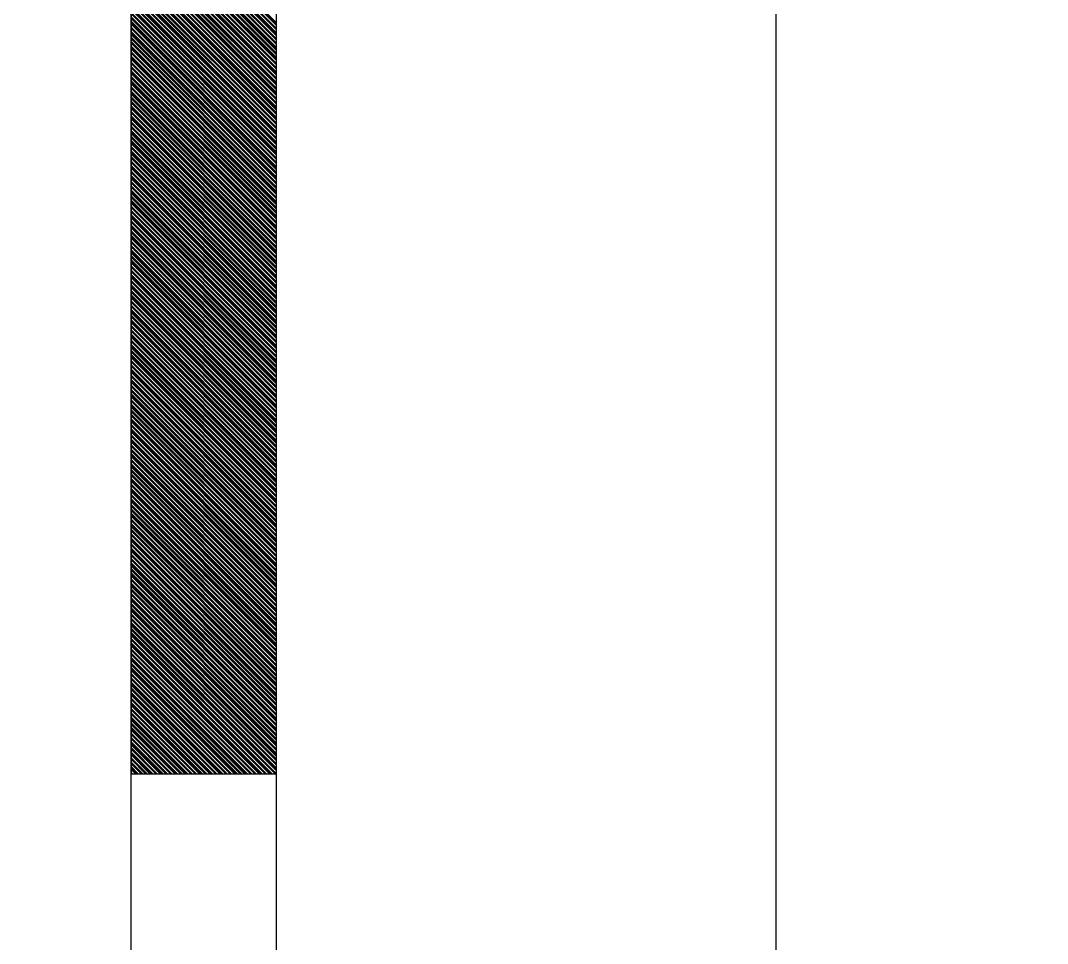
# Model space of a CAD drawing. Extents: x 731654 to 732244, y 4380181 to 4381208.
# Drawn here: x 731892.91 to 731899.96, y 4381089.84 to 4381096.19 of the extents above; entities that cross this region are included whole.
import ezdxf

# ---------------------------------------------------------------- set-up
doc = ezdxf.new("R2010")
doc.units = 0
doc.layers.get('0').update_dxf_attribs({"linetype": 'CONTINUOUS'})

msp = doc.modelspace()

# ---------------------------------------------------------------- linework, layer by layer
at = {"color": 0, "linetype": 'CONTINUOUS'}
for p, q in [((731893.67, 4381081.01), (731893.67, 4381181.01)), ((731893.67, 4381081.01), (731893.67, 4381181.01)), ((731894.67, 4381081.01), (731894.67, 4381181.01)), ((731894.67, 4381081.01), (731894.67, 4381181.01)), ((731894.67, 4381096.17), (731893.67, 4381097.17)), ((731894.67, 4381096.17), (731893.67, 4381097.17)), ((731894.67, 4381096.16), (731893.67, 4381097.16)), ((731894.67, 4381096.16), (731893.67, 4381097.16)), ((731894.67, 4381096.15), (731893.67, 4381097.15)), ((731894.67, 4381096.15), (731893.67, 4381097.15)), ((731894.67, 4381096.13), (731893.67, 4381097.13)), ((731894.67, 4381096.13), (731893.67, 4381097.13)), ((731894.67, 4381096.12), (731893.67, 4381097.12)), ((731894.67, 4381096.12), (731893.67, 4381097.12)), ((731894.67, 4381096.1), (731893.67, 4381097.1)), ((731894.67, 4381096.1), (731893.67, 4381097.1)), ((731894.67, 4381096.09), (731893.67, 4381097.09)), ((731894.67, 4381096.09), (731893.67, 4381097.09)), ((731894.67, 4381096.08), (731893.67, 4381097.08)), ((731894.67, 4381096.08), (731893.67, 4381097.08)), ((731894.67, 4381096.06), (731893.67, 4381097.06)), ((731894.67, 4381096.06), (731893.67, 4381097.06)), ((731894.67, 4381096.05), (731893.67, 4381097.05)), ((731894.67, 4381096.05), (731893.67, 4381097.05)), ((731894.67, 4381096.03), (731893.67, 4381097.03)), ((731894.67, 4381096.03), (731893.67, 4381097.03)), ((731894.67, 4381096.02), (731893.67, 4381097.02)), ((731894.67, 4381096.02), (731893.67, 4381097.02)), ((731894.67, 4381096), (731893.67, 4381097)), ((731894.67, 4381096), (731893.67, 4381097)), ((731894.67, 4381095.99), (731893.67, 4381096.99)), ((731894.67, 4381095.99), (731893.67, 4381096.99)), ((731894.67, 4381095.98), (731893.67, 4381096.98)), ((731894.67, 4381095.98), (731893.67, 4381096.98)), ((731894.67, 4381095.96), (731893.67, 4381096.96)), ((731894.67, 4381095.96), (731893.67, 4381096.96)), ((731894.67, 4381095.95), (731893.67, 4381096.95)), ((731894.67, 4381095.95), (731893.67, 4381096.95)), ((731894.67, 4381095.93), (731893.67, 4381096.93)), ((731894.67, 4381095.93), (731893.67, 4381096.93)), ((731894.67, 4381095.92), (731893.67, 4381096.92)), ((731894.67, 4381095.92), (731893.67, 4381096.92)), ((731894.67, 4381095.91), (731893.67, 4381096.91)), ((731894.67, 4381095.91), (731893.67, 4381096.91)), ((731894.67, 4381095.89), (731893.67, 4381096.89)), ((731894.67, 4381095.89), (731893.67, 4381096.89)), ((731894.67, 4381095.88), (731893.67, 4381096.88)), ((731894.67, 4381095.88), (731893.67, 4381096.88)), ((731894.67, 4381095.86), (731893.67, 4381096.86)), ((731894.67, 4381095.86), (731893.67, 4381096.86)), ((731894.67, 4381095.85), (731893.67, 4381096.85)), ((731894.67, 4381095.85), (731893.67, 4381096.85)), ((731894.67, 4381095.83), (731893.67, 4381096.83)), ((731894.67, 4381095.83), (731893.67, 4381096.83)), ((731894.67, 4381095.82), (731893.67, 4381096.82)), ((731894.67, 4381095.82), (731893.67, 4381096.82)), ((731894.67, 4381095.81), (731893.67, 4381096.81)), ((731894.67, 4381095.81), (731893.67, 4381096.81)), ((731894.67, 4381095.79), (731893.67, 4381096.79)), ((731894.67, 4381095.79), (731893.67, 4381096.79)), ((731894.67, 4381095.78), (731893.67, 4381096.78)), ((731894.67, 4381095.78), (731893.67, 4381096.78)), ((731894.67, 4381095.76), (731893.67, 4381096.76)), ((731894.67, 4381095.76), (731893.67, 4381096.76)), ((731894.67, 4381095.75), (731893.67, 4381096.75)), ((731894.67, 4381095.75), (731893.67, 4381096.75)), ((731894.67, 4381095.74), (731893.67, 4381096.74)), ((731894.67, 4381095.74), (731893.67, 4381096.74)), ((731894.67, 4381095.72), (731893.67, 4381096.72)), ((731894.67, 4381095.72), (731893.67, 4381096.72)), ((731894.67, 4381095.71), (731893.67, 4381096.71)), ((731894.67, 4381095.71), (731893.67, 4381096.71)), ((731894.67, 4381095.69), (731893.67, 4381096.69)), ((731894.67, 4381095.69), (731893.67, 4381096.69)), ((731894.67, 4381095.68), (731893.67, 4381096.68)), ((731894.67, 4381095.68), (731893.67, 4381096.68)), ((731894.67, 4381095.67), (731893.67, 4381096.67)), ((731894.67, 4381095.67), (731893.67, 4381096.67)), ((731894.67, 4381095.65), (731893.67, 4381096.65)), ((731894.67, 4381095.65), (731893.67, 4381096.65)), ((731894.67, 4381095.64), (731893.67, 4381096.64)), ((731894.67, 4381095.64), (731893.67, 4381096.64)), ((731894.67, 4381095.62), (731893.67, 4381096.62)), ((731894.67, 4381095.62), (731893.67, 4381096.62)), ((731894.67, 4381095.61), (731893.67, 4381096.61)), ((731894.67, 4381095.61), (731893.67, 4381096.61)), ((731894.67, 4381095.59), (731893.67, 4381096.59)), ((731894.67, 4381095.59), (731893.67, 4381096.59)), ((731894.67, 4381095.58), (731893.67, 4381096.58)), ((731894.67, 4381095.58), (731893.67, 4381096.58)), ((731894.67, 4381095.57), (731893.67, 4381096.57)), ((731894.67, 4381095.57), (731893.67, 4381096.57)), ((731894.67, 4381095.55), (731893.67, 4381096.55)), ((731894.67, 4381095.55), (731893.67, 4381096.55)), ((731894.67, 4381095.54), (731893.67, 4381096.54)), ((731894.67, 4381095.54), (731893.67, 4381096.54)), ((731894.67, 4381095.52), (731893.67, 4381096.52)), ((731894.67, 4381095.52), (731893.67, 4381096.52)), ((731894.67, 4381095.51), (731893.67, 4381096.51)), ((731894.67, 4381095.51), (731893.67, 4381096.51)), ((731894.67, 4381095.5), (731893.67, 4381096.5)), ((731894.67, 4381095.5), (731893.67, 4381096.5)), ((731894.67, 4381095.48), (731893.67, 4381096.48)), ((731894.67, 4381095.48), (731893.67, 4381096.48)), ((731894.67, 4381095.47), (731893.67, 4381096.47)), ((731894.67, 4381095.47), (731893.67, 4381096.47)), ((731894.67, 4381095.45), (731893.67, 4381096.45)), ((731894.67, 4381095.45), (731893.67, 4381096.45)), ((731894.67, 4381095.44), (731893.67, 4381096.44)), ((731894.67, 4381095.44), (731893.67, 4381096.44)), ((731894.67, 4381095.42), (731893.67, 4381096.42)), ((731894.67, 4381095.42), (731893.67, 4381096.42)), ((731894.67, 4381095.41), (731893.67, 4381096.41)), ((731894.67, 4381095.41), (731893.67, 4381096.41)), ((731894.67, 4381095.4), (731893.67, 4381096.4)), ((731894.67, 4381095.4), (731893.67, 4381096.4)), ((731894.67, 4381095.38), (731893.67, 4381096.38)), ((731894.67, 4381095.38), (731893.67, 4381096.38)), ((731894.67, 4381095.37), (731893.67, 4381096.37)), ((731894.67, 4381095.37), (731893.67, 4381096.37)), ((731894.67, 4381095.35), (731893.67, 4381096.35)), ((731894.67, 4381095.35), (731893.67, 4381096.35)), ((731894.67, 4381095.34), (731893.67, 4381096.34)), ((731894.67, 4381095.34), (731893.67, 4381096.34)), ((731894.67, 4381095.33), (731893.67, 4381096.33)), ((731894.67, 4381095.33), (731893.67, 4381096.33)), ((731894.67, 4381095.31), (731893.67, 4381096.31)), ((731894.67, 4381095.31), (731893.67, 4381096.31)), ((731894.67, 4381095.3), (731893.67, 4381096.3)), ((731894.67, 4381095.3), (731893.67, 4381096.3)), ((731894.67, 4381095.28), (731893.67, 4381096.28)), ((731894.67, 4381095.28), (731893.67, 4381096.28)), ((731894.67, 4381095.27), (731893.67, 4381096.27)), ((731894.67, 4381095.27), (731893.67, 4381096.27)), ((731894.67, 4381095.26), (731893.67, 4381096.26)), ((731894.67, 4381095.26), (731893.67, 4381096.26)), ((731894.67, 4381095.24), (731893.67, 4381096.24)), ((731894.67, 4381095.24), (731893.67, 4381096.24)), ((731894.67, 4381095.23), (731893.67, 4381096.23)), ((731894.67, 4381095.23), (731893.67, 4381096.23)), ((731894.67, 4381095.21), (731893.67, 4381096.21)), ((731894.67, 4381095.21), (731893.67, 4381096.21)), ((731894.67, 4381095.2), (731893.67, 4381096.2)), ((731894.67, 4381095.2), (731893.67, 4381096.2)), ((731894.67, 4381095.18), (731893.67, 4381096.18)), ((731894.67, 4381095.18), (731893.67, 4381096.18)), ((731894.67, 4381095.17), (731893.67, 4381096.17)), ((731894.67, 4381095.17), (731893.67, 4381096.17)), ((731894.67, 4381095.16), (731893.67, 4381096.16)), ((731894.67, 4381095.16), (731893.67, 4381096.16)), ((731894.67, 4381095.14), (731893.67, 4381096.14)), ((731894.67, 4381095.14), (731893.67, 4381096.14)), ((731894.67, 4381095.13), (731893.67, 4381096.13)), ((731894.67, 4381095.13), (731893.67, 4381096.13)), ((731894.67, 4381095.11), (731893.67, 4381096.11)), ((731894.67, 4381095.11), (731893.67, 4381096.11)), ((731894.67, 4381095.1), (731893.67, 4381096.1)), ((731894.67, 4381095.1), (731893.67, 4381096.1)), ((731894.67, 4381095.09), (731893.67, 4381096.09)), ((731894.67, 4381095.09), (731893.67, 4381096.09)), ((731894.67, 4381095.07), (731893.67, 4381096.07)), ((731894.67, 4381095.07), (731893.67, 4381096.07)), ((731894.67, 4381095.06), (731893.67, 4381096.06)), ((731894.67, 4381095.06), (731893.67, 4381096.06)), ((731894.67, 4381095.04), (731893.67, 4381096.04)), ((731894.67, 4381095.04), (731893.67, 4381096.04)), ((731894.67, 4381095.03), (731893.67, 4381096.03)), ((731894.67, 4381095.03), (731893.67, 4381096.03)), ((731894.67, 4381095.01), (731893.67, 4381096.01)), ((731894.67, 4381095.01), (731893.67, 4381096.01)), ((731894.67, 4381095), (731893.67, 4381096)), ((731894.67, 4381095), (731893.67, 4381096)), ((731894.67, 4381094.99), (731893.67, 4381095.99)), ((731894.67, 4381094.99), (731893.67, 4381095.99)), ((731894.67, 4381094.97), (731893.67, 4381095.97)), ((731894.67, 4381094.97), (731893.67, 4381095.97)), ((731894.67, 4381094.96), (731893.67, 4381095.96)), ((731894.67, 4381094.96), (731893.67, 4381095.96)), ((731894.67, 4381094.94), (731893.67, 4381095.94)), ((731894.67, 4381094.94), (731893.67, 4381095.94)), ((731894.67, 4381094.93), (731893.67, 4381095.93)), ((731894.67, 4381094.93), (731893.67, 4381095.93)), ((731894.67, 4381094.92), (731893.67, 4381095.92)), ((731894.67, 4381094.92), (731893.67, 4381095.92)), ((731894.67, 4381094.9), (731893.67, 4381095.9)), ((731894.67, 4381094.9), (731893.67, 4381095.9)), ((731894.67, 4381094.89), (731893.67, 4381095.89)), ((731894.67, 4381094.89), (731893.67, 4381095.89)), ((731894.67, 4381094.87), (731893.67, 4381095.87)), ((731894.67, 4381094.87), (731893.67, 4381095.87)), ((731894.67, 4381094.86), (731893.67, 4381095.86)), ((731894.67, 4381094.86), (731893.67, 4381095.86)), ((731894.67, 4381094.84), (731893.67, 4381095.84)), ((731894.67, 4381094.84), (731893.67, 4381095.84)), ((731894.67, 4381094.83), (731893.67, 4381095.83)), ((731894.67, 4381094.83), (731893.67, 4381095.83)), ((731894.67, 4381094.82), (731893.67, 4381095.82)), ((731894.67, 4381094.82), (731893.67, 4381095.82)), ((731894.67, 4381094.8), (731893.67, 4381095.8)), ((731894.67, 4381094.8), (731893.67, 4381095.8)), ((731894.67, 4381094.79), (731893.67, 4381095.79)), ((731894.67, 4381094.79), (731893.67, 4381095.79)), ((731894.67, 4381094.77), (731893.67, 4381095.77)), ((731894.67, 4381094.77), (731893.67, 4381095.77)), ((731894.67, 4381094.76), (731893.67, 4381095.76)), ((731894.67, 4381094.76), (731893.67, 4381095.76)), ((731894.67, 4381094.75), (731893.67, 4381095.75)), ((731894.67, 4381094.75), (731893.67, 4381095.75)), ((731894.67, 4381094.73), (731893.67, 4381095.73)), ((731894.67, 4381094.73), (731893.67, 4381095.73)), ((731894.67, 4381094.72), (731893.67, 4381095.72)), ((731894.67, 4381094.72), (731893.67, 4381095.72)), ((731894.67, 4381094.7), (731893.67, 4381095.7)), ((731894.67, 4381094.7), (731893.67, 4381095.7)), ((731894.67, 4381094.69), (731893.67, 4381095.69)), ((731894.67, 4381094.69), (731893.67, 4381095.69)), ((731894.67, 4381094.68), (731893.67, 4381095.68)), ((731894.67, 4381094.68), (731893.67, 4381095.68)), ((731894.67, 4381094.66), (731893.67, 4381095.66)), ((731894.67, 4381094.66), (731893.67, 4381095.66)), ((731894.67, 4381094.65), (731893.67, 4381095.65)), ((731894.67, 4381094.65), (731893.67, 4381095.65)), ((731894.67, 4381094.63), (731893.67, 4381095.63)), ((731894.67, 4381094.63), (731893.67, 4381095.63)), ((731894.67, 4381094.62), (731893.67, 4381095.62)), ((731894.67, 4381094.62), (731893.67, 4381095.62)), ((731894.67, 4381094.6), (731893.67, 4381095.6)), ((731894.67, 4381094.6), (731893.67, 4381095.6)), ((731894.67, 4381094.59), (731893.67, 4381095.59)), ((731894.67, 4381094.59), (731893.67, 4381095.59)), ((731894.67, 4381094.58), (731893.67, 4381095.58)), ((731894.67, 4381094.58), (731893.67, 4381095.58)), ((731894.67, 4381094.56), (731893.67, 4381095.56)), ((731894.67, 4381094.56), (731893.67, 4381095.56)), ((731894.67, 4381094.55), (731893.67, 4381095.55)), ((731894.67, 4381094.55), (731893.67, 4381095.55)), ((731894.67, 4381094.53), (731893.67, 4381095.53)), ((731894.67, 4381094.53), (731893.67, 4381095.53)), ((731894.67, 4381094.52), (731893.67, 4381095.52)), ((731894.67, 4381094.52), (731893.67, 4381095.52)), ((731894.67, 4381094.51), (731893.67, 4381095.51)), ((731894.67, 4381094.51), (731893.67, 4381095.51)), ((731894.67, 4381094.49), (731893.67, 4381095.49)), ((731894.67, 4381094.49), (731893.67, 4381095.49)), ((731894.67, 4381094.48), (731893.67, 4381095.48)), ((731894.67, 4381094.48), (731893.67, 4381095.48)), ((731894.67, 4381094.46), (731893.67, 4381095.46)), ((731894.67, 4381094.46), (731893.67, 4381095.46)), ((731894.67, 4381094.45), (731893.67, 4381095.45)), ((731894.67, 4381094.45), (731893.67, 4381095.45)), ((731894.67, 4381094.43), (731893.67, 4381095.43)), ((731894.67, 4381094.43), (731893.67, 4381095.43)), ((731894.67, 4381094.42), (731893.67, 4381095.42)), ((731894.67, 4381094.42), (731893.67, 4381095.42)), ((731894.67, 4381094.41), (731893.67, 4381095.41)), ((731894.67, 4381094.41), (731893.67, 4381095.41)), ((731894.67, 4381094.39), (731893.67, 4381095.39)), ((731894.67, 4381094.39), (731893.67, 4381095.39)), ((731894.67, 4381094.38), (731893.67, 4381095.38)), ((731894.67, 4381094.38), (731893.67, 4381095.38)), ((731894.67, 4381094.36), (731893.67, 4381095.36)), ((731894.67, 4381094.36), (731893.67, 4381095.36)), ((731894.67, 4381094.35), (731893.67, 4381095.35)), ((731894.67, 4381094.35), (731893.67, 4381095.35)), ((731894.67, 4381094.34), (731893.67, 4381095.34)), ((731894.67, 4381094.34), (731893.67, 4381095.34)), ((731894.67, 4381094.32), (731893.67, 4381095.32)), ((731894.67, 4381094.32), (731893.67, 4381095.32)), ((731894.67, 4381094.31), (731893.67, 4381095.31)), ((731894.67, 4381094.31), (731893.67, 4381095.31)), ((731894.67, 4381094.29), (731893.67, 4381095.29)), ((731894.67, 4381094.29), (731893.67, 4381095.29)), ((731894.67, 4381094.28), (731893.67, 4381095.28)), ((731894.67, 4381094.28), (731893.67, 4381095.28)), ((731894.67, 4381094.27), (731893.67, 4381095.27)), ((731894.67, 4381094.27), (731893.67, 4381095.27)), ((731894.67, 4381094.25), (731893.67, 4381095.25)), ((731894.67, 4381094.25), (731893.67, 4381095.25)), ((731894.67, 4381094.24), (731893.67, 4381095.24)), ((731894.67, 4381094.24), (731893.67, 4381095.24)), ((731894.67, 4381094.22), (731893.67, 4381095.22)), ((731894.67, 4381094.22), (731893.67, 4381095.22)), ((731894.67, 4381094.21), (731893.67, 4381095.21)), ((731894.67, 4381094.21), (731893.67, 4381095.21)), ((731894.67, 4381094.19), (731893.67, 4381095.19)), ((731894.67, 4381094.19), (731893.67, 4381095.19)), ((731894.67, 4381094.18), (731893.67, 4381095.18)), ((731894.67, 4381094.18), (731893.67, 4381095.18)), ((731894.67, 4381094.17), (731893.67, 4381095.17)), ((731894.67, 4381094.17), (731893.67, 4381095.17)), ((731894.67, 4381094.15), (731893.67, 4381095.15)), ((731894.67, 4381094.15), (731893.67, 4381095.15)), ((731894.67, 4381094.14), (731893.67, 4381095.14)), ((731894.67, 4381094.14), (731893.67, 4381095.14)), ((731894.67, 4381094.12), (731893.67, 4381095.12)), ((731894.67, 4381094.12), (731893.67, 4381095.12)), ((731894.67, 4381094.11), (731893.67, 4381095.11)), ((731894.67, 4381094.11), (731893.67, 4381095.11)), ((731894.67, 4381094.1), (731893.67, 4381095.1)), ((731894.67, 4381094.1), (731893.67, 4381095.1)), ((731894.67, 4381094.08), (731893.67, 4381095.08)), ((731894.67, 4381094.08), (731893.67, 4381095.08)), ((731894.67, 4381094.07), (731893.67, 4381095.07)), ((731894.67, 4381094.07), (731893.67, 4381095.07)), ((731894.67, 4381094.05), (731893.67, 4381095.05)), ((731894.67, 4381094.05), (731893.67, 4381095.05)), ((731894.67, 4381094.04), (731893.67, 4381095.04)), ((731894.67, 4381094.04), (731893.67, 4381095.04)), ((731894.67, 4381094.02), (731893.67, 4381095.02)), ((731894.67, 4381094.02), (731893.67, 4381095.02)), ((731894.67, 4381094.01), (731893.67, 4381095.01)), ((731894.67, 4381094.01), (731893.67, 4381095.01)), ((731894.67, 4381094), (731893.67, 4381095)), ((731894.67, 4381094), (731893.67, 4381095)), ((731894.67, 4381093.98), (731893.67, 4381094.98)), ((731894.67, 4381093.98), (731893.67, 4381094.98)), ((731894.67, 4381093.97), (731893.67, 4381094.97)), ((731894.67, 4381093.97), (731893.67, 4381094.97)), ((731894.67, 4381093.95), (731893.67, 4381094.95)), ((731894.67, 4381093.95), (731893.67, 4381094.95)), ((731894.67, 4381093.94), (731893.67, 4381094.94)), ((731894.67, 4381093.94), (731893.67, 4381094.94)), ((731894.67, 4381093.93), (731893.67, 4381094.93)), ((731894.67, 4381093.93), (731893.67, 4381094.93)), ((731894.67, 4381093.91), (731893.67, 4381094.91)), ((731894.67, 4381093.91), (731893.67, 4381094.91)), ((731894.67, 4381093.9), (731893.67, 4381094.9)), ((731894.67, 4381093.9), (731893.67, 4381094.9)), ((731894.67, 4381093.88), (731893.67, 4381094.88)), ((731894.67, 4381093.88), (731893.67, 4381094.88)), ((731894.67, 4381093.87), (731893.67, 4381094.87)), ((731894.67, 4381093.87), (731893.67, 4381094.87)), ((731894.67, 4381093.85), (731893.67, 4381094.85)), ((731894.67, 4381093.85), (731893.67, 4381094.85)), ((731894.67, 4381093.84), (731893.67, 4381094.84)), ((731894.67, 4381093.84), (731893.67, 4381094.84)), ((731894.67, 4381093.83), (731893.67, 4381094.83)), ((731894.67, 4381093.83), (731893.67, 4381094.83)), ((731894.67, 4381093.81), (731893.67, 4381094.81)), ((731894.67, 4381093.81), (731893.67, 4381094.81)), ((731894.67, 4381093.8), (731893.67, 4381094.8)), ((731894.67, 4381093.8), (731893.67, 4381094.8)), ((731894.67, 4381093.78), (731893.67, 4381094.78)), ((731894.67, 4381093.78), (731893.67, 4381094.78)), ((731894.67, 4381093.77), (731893.67, 4381094.77)), ((731894.67, 4381093.77), (731893.67, 4381094.77)), ((731894.67, 4381093.76), (731893.67, 4381094.76)), ((731894.67, 4381093.76), (731893.67, 4381094.76)), ((731894.67, 4381093.74), (731893.67, 4381094.74)), ((731894.67, 4381093.74), (731893.67, 4381094.74)), ((731894.67, 4381093.73), (731893.67, 4381094.73)), ((731894.67, 4381093.73), (731893.67, 4381094.73)), ((731894.67, 4381093.71), (731893.67, 4381094.71)), ((731894.67, 4381093.71), (731893.67, 4381094.71)), ((731894.67, 4381093.7), (731893.67, 4381094.7)), ((731894.67, 4381093.7), (731893.67, 4381094.7)), ((731894.67, 4381093.69), (731893.67, 4381094.69)), ((731894.67, 4381093.69), (731893.67, 4381094.69)), ((731894.67, 4381093.67), (731893.67, 4381094.67)), ((731894.67, 4381093.67), (731893.67, 4381094.67)), ((731894.67, 4381093.66), (731893.67, 4381094.66)), ((731894.67, 4381093.66), (731893.67, 4381094.66)), ((731894.67, 4381093.64), (731893.67, 4381094.64)), ((731894.67, 4381093.64), (731893.67, 4381094.64)), ((731894.67, 4381093.63), (731893.67, 4381094.63)), ((731894.67, 4381093.63), (731893.67, 4381094.63)), ((731894.67, 4381093.61), (731893.67, 4381094.61)), ((731894.67, 4381093.61), (731893.67, 4381094.61)), ((731894.67, 4381093.6), (731893.67, 4381094.6)), ((731894.67, 4381093.6), (731893.67, 4381094.6)), ((731894.67, 4381093.59), (731893.67, 4381094.59)), ((731894.67, 4381093.59), (731893.67, 4381094.59)), ((731894.67, 4381093.57), (731893.67, 4381094.57)), ((731894.67, 4381093.57), (731893.67, 4381094.57)), ((731894.67, 4381093.56), (731893.67, 4381094.56)), ((731894.67, 4381093.56), (731893.67, 4381094.56)), ((731894.67, 4381093.54), (731893.67, 4381094.54)), ((731894.67, 4381093.54), (731893.67, 4381094.54)), ((731894.67, 4381093.53), (731893.67, 4381094.53)), ((731894.67, 4381093.53), (731893.67, 4381094.53)), ((731894.67, 4381093.52), (731893.67, 4381094.52)), ((731894.67, 4381093.52), (731893.67, 4381094.52)), ((731894.67, 4381093.5), (731893.67, 4381094.5)), ((731894.67, 4381093.5), (731893.67, 4381094.5)), ((731894.67, 4381093.49), (731893.67, 4381094.49)), ((731894.67, 4381093.49), (731893.67, 4381094.49)), ((731894.67, 4381093.47), (731893.67, 4381094.47)), ((731894.67, 4381093.47), (731893.67, 4381094.47)), ((731894.67, 4381093.46), (731893.67, 4381094.46)), ((731894.67, 4381093.46), (731893.67, 4381094.46)), ((731894.67, 4381093.44), (731893.67, 4381094.44)), ((731894.67, 4381093.44), (731893.67, 4381094.44)), ((731894.67, 4381093.43), (731893.67, 4381094.43)), ((731894.67, 4381093.43), (731893.67, 4381094.43)), ((731894.67, 4381093.42), (731893.67, 4381094.42)), ((731894.67, 4381093.42), (731893.67, 4381094.42)), ((731894.67, 4381093.4), (731893.67, 4381094.4)), ((731894.67, 4381093.4), (731893.67, 4381094.4)), ((731894.67, 4381093.39), (731893.67, 4381094.39)), ((731894.67, 4381093.39), (731893.67, 4381094.39)), ((731894.67, 4381093.37), (731893.67, 4381094.37)), ((731894.67, 4381093.37), (731893.67, 4381094.37)), ((731894.67, 4381093.36), (731893.67, 4381094.36)), ((731894.67, 4381093.36), (731893.67, 4381094.36)), ((731894.67, 4381093.35), (731893.67, 4381094.35)), ((731894.67, 4381093.35), (731893.67, 4381094.35)), ((731894.67, 4381093.33), (731893.67, 4381094.33)), ((731894.67, 4381093.33), (731893.67, 4381094.33)), ((731894.67, 4381093.32), (731893.67, 4381094.32)), ((731894.67, 4381093.32), (731893.67, 4381094.32)), ((731894.67, 4381093.3), (731893.67, 4381094.3)), ((731894.67, 4381093.3), (731893.67, 4381094.3)), ((731894.67, 4381093.29), (731893.67, 4381094.29)), ((731894.67, 4381093.29), (731893.67, 4381094.29)), ((731894.67, 4381093.28), (731893.67, 4381094.28)), ((731894.67, 4381093.28), (731893.67, 4381094.28)), ((731894.67, 4381093.26), (731893.67, 4381094.26)), ((731894.67, 4381093.26), (731893.67, 4381094.26)), ((731894.67, 4381093.25), (731893.67, 4381094.25)), ((731894.67, 4381093.25), (731893.67, 4381094.25)), ((731894.67, 4381093.23), (731893.67, 4381094.23)), ((731894.67, 4381093.23), (731893.67, 4381094.23)), ((731894.67, 4381093.22), (731893.67, 4381094.22)), ((731894.67, 4381093.22), (731893.67, 4381094.22)), ((731894.67, 4381093.2), (731893.67, 4381094.2)), ((731894.67, 4381093.2), (731893.67, 4381094.2)), ((731894.67, 4381093.19), (731893.67, 4381094.19)), ((731894.67, 4381093.19), (731893.67, 4381094.19)), ((731894.67, 4381093.18), (731893.67, 4381094.18)), ((731894.67, 4381093.18), (731893.67, 4381094.18)), ((731894.67, 4381093.16), (731893.67, 4381094.16)), ((731894.67, 4381093.16), (731893.67, 4381094.16)), ((731894.67, 4381093.15), (731893.67, 4381094.15)), ((731894.67, 4381093.15), (731893.67, 4381094.15)), ((731894.67, 4381093.13), (731893.67, 4381094.13)), ((731894.67, 4381093.13), (731893.67, 4381094.13)), ((731894.67, 4381093.12), (731893.67, 4381094.12)), ((731894.67, 4381093.12), (731893.67, 4381094.12)), ((731894.67, 4381093.11), (731893.67, 4381094.11)), ((731894.67, 4381093.11), (731893.67, 4381094.11)), ((731894.67, 4381093.09), (731893.67, 4381094.09)), ((731894.67, 4381093.09), (731893.67, 4381094.09)), ((731894.67, 4381093.08), (731893.67, 4381094.08)), ((731894.67, 4381093.08), (731893.67, 4381094.08)), ((731894.67, 4381093.06), (731893.67, 4381094.06)), ((731894.67, 4381093.06), (731893.67, 4381094.06)), ((731894.67, 4381093.05), (731893.67, 4381094.05)), ((731894.67, 4381093.05), (731893.67, 4381094.05)), ((731894.67, 4381093.03), (731893.67, 4381094.03)), ((731894.67, 4381093.03), (731893.67, 4381094.03)), ((731894.67, 4381093.02), (731893.67, 4381094.02)), ((731894.67, 4381093.02), (731893.67, 4381094.02)), ((731894.67, 4381093.01), (731893.67, 4381094.01)), ((731894.67, 4381093.01), (731893.67, 4381094.01)), ((731894.67, 4381092.99), (731893.67, 4381093.99)), ((731894.67, 4381092.99), (731893.67, 4381093.99)), ((731894.67, 4381092.98), (731893.67, 4381093.98)), ((731894.67, 4381092.98), (731893.67, 4381093.98)), ((731894.67, 4381092.96), (731893.67, 4381093.96)), ((731894.67, 4381092.96), (731893.67, 4381093.96)), ((731894.67, 4381092.95), (731893.67, 4381093.95)), ((731894.67, 4381092.95), (731893.67, 4381093.95)), ((731894.67, 4381092.94), (731893.67, 4381093.94)), ((731894.67, 4381092.94), (731893.67, 4381093.94)), ((731894.67, 4381092.92), (731893.67, 4381093.92)), ((731894.67, 4381092.92), (731893.67, 4381093.92)), ((731894.67, 4381092.91), (731893.67, 4381093.91)), ((731894.67, 4381092.91), (731893.67, 4381093.91)), ((731894.67, 4381092.89), (731893.67, 4381093.89)), ((731894.67, 4381092.89), (731893.67, 4381093.89)), ((731894.67, 4381092.88), (731893.67, 4381093.88)), ((731894.67, 4381092.88), (731893.67, 4381093.88)), ((731894.67, 4381092.87), (731893.67, 4381093.87)), ((731894.67, 4381092.87), (731893.67, 4381093.87)), ((731894.67, 4381092.85), (731893.67, 4381093.85)), ((731894.67, 4381092.85), (731893.67, 4381093.85)), ((731894.67, 4381092.84), (731893.67, 4381093.84)), ((731894.67, 4381092.84), (731893.67, 4381093.84)), ((731894.67, 4381092.82), (731893.67, 4381093.82)), ((731894.67, 4381092.82), (731893.67, 4381093.82)), ((731894.67, 4381092.81), (731893.67, 4381093.81)), ((731894.67, 4381092.81), (731893.67, 4381093.81)), ((731894.67, 4381092.79), (731893.67, 4381093.79)), ((731894.67, 4381092.79), (731893.67, 4381093.79)), ((731894.67, 4381092.78), (731893.67, 4381093.78)), ((731894.67, 4381092.78), (731893.67, 4381093.78)), ((731894.67, 4381092.77), (731893.67, 4381093.77)), ((731894.67, 4381092.77), (731893.67, 4381093.77)), ((731894.67, 4381092.75), (731893.67, 4381093.75)), ((731894.67, 4381092.75), (731893.67, 4381093.75)), ((731894.67, 4381092.74), (731893.67, 4381093.74)), ((731894.67, 4381092.74), (731893.67, 4381093.74)), ((731894.67, 4381092.72), (731893.67, 4381093.72)), ((731894.67, 4381092.72), (731893.67, 4381093.72)), ((731894.67, 4381092.71), (731893.67, 4381093.71)), ((731894.67, 4381092.71), (731893.67, 4381093.71)), ((731894.67, 4381092.7), (731893.67, 4381093.7)), ((731894.67, 4381092.7), (731893.67, 4381093.7)), ((731894.67, 4381092.68), (731893.67, 4381093.68)), ((731894.67, 4381092.68), (731893.67, 4381093.68)), ((731894.67, 4381092.67), (731893.67, 4381093.67)), ((731894.67, 4381092.67), (731893.67, 4381093.67)), ((731894.67, 4381092.65), (731893.67, 4381093.65)), ((731894.67, 4381092.65), (731893.67, 4381093.65)), ((731894.67, 4381092.64), (731893.67, 4381093.64)), ((731894.67, 4381092.64), (731893.67, 4381093.64)), ((731894.67, 4381092.62), (731893.67, 4381093.62)), ((731894.67, 4381092.62), (731893.67, 4381093.62)), ((731894.67, 4381092.61), (731893.67, 4381093.61)), ((731894.67, 4381092.61), (731893.67, 4381093.61)), ((731894.67, 4381092.6), (731893.67, 4381093.6)), ((731894.67, 4381092.6), (731893.67, 4381093.6)), ((731894.67, 4381092.58), (731893.67, 4381093.58)), ((731894.67, 4381092.58), (731893.67, 4381093.58)), ((731894.67, 4381092.57), (731893.67, 4381093.57)), ((731894.67, 4381092.57), (731893.67, 4381093.57)), ((731894.67, 4381092.55), (731893.67, 4381093.55)), ((731894.67, 4381092.55), (731893.67, 4381093.55)), ((731894.67, 4381092.54), (731893.67, 4381093.54)), ((731894.67, 4381092.54), (731893.67, 4381093.54)), ((731894.67, 4381092.53), (731893.67, 4381093.53)), ((731894.67, 4381092.53), (731893.67, 4381093.53)), ((731894.67, 4381092.51), (731893.67, 4381093.51)), ((731894.67, 4381092.51), (731893.67, 4381093.51)), ((731894.67, 4381092.5), (731893.67, 4381093.5)), ((731894.67, 4381092.5), (731893.67, 4381093.5)), ((731894.67, 4381092.48), (731893.67, 4381093.48)), ((731894.67, 4381092.48), (731893.67, 4381093.48)), ((731894.67, 4381092.47), (731893.67, 4381093.47)), ((731894.67, 4381092.47), (731893.67, 4381093.47)), ((731894.67, 4381092.45), (731893.67, 4381093.45)), ((731894.67, 4381092.45), (731893.67, 4381093.45)), ((731894.67, 4381092.44), (731893.67, 4381093.44)), ((731894.67, 4381092.44), (731893.67, 4381093.44)), ((731894.67, 4381092.43), (731893.67, 4381093.43)), ((731894.67, 4381092.43), (731893.67, 4381093.43)), ((731894.67, 4381092.41), (731893.67, 4381093.41)), ((731894.67, 4381092.41), (731893.67, 4381093.41)), ((731894.67, 4381092.4), (731893.67, 4381093.4)), ((731894.67, 4381092.4), (731893.67, 4381093.4)), ((731894.67, 4381092.38), (731893.67, 4381093.38)), ((731894.67, 4381092.38), (731893.67, 4381093.38)), ((731894.67, 4381092.37), (731893.67, 4381093.37)), ((731894.67, 4381092.37), (731893.67, 4381093.37)), ((731894.67, 4381092.36), (731893.67, 4381093.36)), ((731894.67, 4381092.36), (731893.67, 4381093.36)), ((731894.67, 4381092.34), (731893.67, 4381093.34)), ((731894.67, 4381092.34), (731893.67, 4381093.34)), ((731894.67, 4381092.33), (731893.67, 4381093.33)), ((731894.67, 4381092.33), (731893.67, 4381093.33)), ((731894.67, 4381092.31), (731893.67, 4381093.31)), ((731894.67, 4381092.31), (731893.67, 4381093.31)), ((731894.67, 4381092.3), (731893.67, 4381093.3)), ((731894.67, 4381092.3), (731893.67, 4381093.3)), ((731894.67, 4381092.29), (731893.67, 4381093.29)), ((731894.67, 4381092.29), (731893.67, 4381093.29)), ((731894.67, 4381092.27), (731893.67, 4381093.27)), ((731894.67, 4381092.27), (731893.67, 4381093.27)), ((731894.67, 4381092.26), (731893.67, 4381093.26)), ((731894.67, 4381092.26), (731893.67, 4381093.26)), ((731894.67, 4381092.24), (731893.67, 4381093.24)), ((731894.67, 4381092.24), (731893.67, 4381093.24)), ((731894.67, 4381092.23), (731893.67, 4381093.23)), ((731894.67, 4381092.23), (731893.67, 4381093.23)), ((731894.67, 4381092.21), (731893.67, 4381093.21)), ((731894.67, 4381092.21), (731893.67, 4381093.21)), ((731894.67, 4381092.2), (731893.67, 4381093.2)), ((731894.67, 4381092.2), (731893.67, 4381093.2)), ((731894.67, 4381092.19), (731893.67, 4381093.19)), ((731894.67, 4381092.19), (731893.67, 4381093.19)), ((731894.67, 4381092.17), (731893.67, 4381093.17)), ((731894.67, 4381092.17), (731893.67, 4381093.17)), ((731894.67, 4381092.16), (731893.67, 4381093.16)), ((731894.67, 4381092.16), (731893.67, 4381093.16)), ((731894.67, 4381092.14), (731893.67, 4381093.14)), ((731894.67, 4381092.14), (731893.67, 4381093.14)), ((731894.67, 4381092.13), (731893.67, 4381093.13)), ((731894.67, 4381092.13), (731893.67, 4381093.13)), ((731894.67, 4381092.12), (731893.67, 4381093.12)), ((731894.67, 4381092.12), (731893.67, 4381093.12)), ((731894.67, 4381092.1), (731893.67, 4381093.1)), ((731894.67, 4381092.1), (731893.67, 4381093.1)), ((731894.67, 4381092.09), (731893.67, 4381093.09)), ((731894.67, 4381092.09), (731893.67, 4381093.09)), ((731894.67, 4381092.07), (731893.67, 4381093.07)), ((731894.67, 4381092.07), (731893.67, 4381093.07)), ((731894.67, 4381092.06), (731893.67, 4381093.06)), ((731894.67, 4381092.06), (731893.67, 4381093.06)), ((731894.67, 4381092.04), (731893.67, 4381093.04)), ((731894.67, 4381092.04), (731893.67, 4381093.04)), ((731894.67, 4381092.03), (731893.67, 4381093.03)), ((731894.67, 4381092.03), (731893.67, 4381093.03)), ((731894.67, 4381092.02), (731893.67, 4381093.02)), ((731894.67, 4381092.02), (731893.67, 4381093.02)), ((731894.67, 4381092), (731893.67, 4381093)), ((731894.67, 4381092), (731893.67, 4381093)), ((731894.67, 4381091.99), (731893.67, 4381092.99)), ((731894.67, 4381091.99), (731893.67, 4381092.99)), ((731894.67, 4381091.97), (731893.67, 4381092.97)), ((731894.67, 4381091.97), (731893.67, 4381092.97)), ((731894.67, 4381091.96), (731893.67, 4381092.96)), ((731894.67, 4381091.96), (731893.67, 4381092.96)), ((731894.67, 4381091.95), (731893.67, 4381092.95)), ((731894.67, 4381091.95), (731893.67, 4381092.95)), ((731894.67, 4381091.93), (731893.67, 4381092.93)), ((731894.67, 4381091.93), (731893.67, 4381092.93)), ((731894.67, 4381091.92), (731893.67, 4381092.92)), ((731894.67, 4381091.92), (731893.67, 4381092.92)), ((731894.67, 4381091.9), (731893.67, 4381092.9)), ((731894.67, 4381091.9), (731893.67, 4381092.9)), ((731894.67, 4381091.89), (731893.67, 4381092.89)), ((731894.67, 4381091.89), (731893.67, 4381092.89)), ((731894.67, 4381091.88), (731893.67, 4381092.88)), ((731894.67, 4381091.88), (731893.67, 4381092.88)), ((731894.67, 4381091.86), (731893.67, 4381092.86)), ((731894.67, 4381091.86), (731893.67, 4381092.86)), ((731894.67, 4381091.85), (731893.67, 4381092.85)), ((731894.67, 4381091.85), (731893.67, 4381092.85)), ((731894.67, 4381091.83), (731893.67, 4381092.83)), ((731894.67, 4381091.83), (731893.67, 4381092.83)), ((731894.67, 4381091.82), (731893.67, 4381092.82)), ((731894.67, 4381091.82), (731893.67, 4381092.82)), ((731894.67, 4381091.8), (731893.67, 4381092.8)), ((731894.67, 4381091.8), (731893.67, 4381092.8)), ((731894.67, 4381091.79), (731893.67, 4381092.79)), ((731894.67, 4381091.79), (731893.67, 4381092.79)), ((731894.67, 4381091.78), (731893.67, 4381092.78)), ((731894.67, 4381091.78), (731893.67, 4381092.78)), ((731894.67, 4381091.76), (731893.67, 4381092.76)), ((731894.67, 4381091.76), (731893.67, 4381092.76)), ((731894.67, 4381091.75), (731893.67, 4381092.75)), ((731894.67, 4381091.75), (731893.67, 4381092.75)), ((731894.67, 4381091.73), (731893.67, 4381092.73)), ((731894.67, 4381091.73), (731893.67, 4381092.73)), ((731894.67, 4381091.72), (731893.67, 4381092.72)), ((731894.67, 4381091.72), (731893.67, 4381092.72)), ((731894.67, 4381091.71), (731893.67, 4381092.71)), ((731894.67, 4381091.71), (731893.67, 4381092.71)), ((731894.67, 4381091.69), (731893.67, 4381092.69)), ((731894.67, 4381091.69), (731893.67, 4381092.69)), ((731894.67, 4381091.68), (731893.67, 4381092.68)), ((731894.67, 4381091.68), (731893.67, 4381092.68)), ((731894.67, 4381091.66), (731893.67, 4381092.66)), ((731894.67, 4381091.66), (731893.67, 4381092.66)), ((731894.67, 4381091.65), (731893.67, 4381092.65)), ((731894.67, 4381091.65), (731893.67, 4381092.65)), ((731894.67, 4381091.63), (731893.67, 4381092.63)), ((731894.67, 4381091.63), (731893.67, 4381092.63)), ((731894.67, 4381091.62), (731893.67, 4381092.62)), ((731894.67, 4381091.62), (731893.67, 4381092.62)), ((731894.67, 4381091.61), (731893.67, 4381092.61)), ((731894.67, 4381091.61), (731893.67, 4381092.61)), ((731894.67, 4381091.59), (731893.67, 4381092.59)), ((731894.67, 4381091.59), (731893.67, 4381092.59)), ((731894.67, 4381091.58), (731893.67, 4381092.58)), ((731894.67, 4381091.58), (731893.67, 4381092.58)), ((731894.67, 4381091.56), (731893.67, 4381092.56)), ((731894.67, 4381091.56), (731893.67, 4381092.56)), ((731894.67, 4381091.55), (731893.67, 4381092.55)), ((731894.67, 4381091.55), (731893.67, 4381092.55)), ((731894.67, 4381091.54), (731893.67, 4381092.54)), ((731894.67, 4381091.54), (731893.67, 4381092.54)), ((731894.67, 4381091.52), (731893.67, 4381092.52)), ((731894.67, 4381091.52), (731893.67, 4381092.52)), ((731894.67, 4381091.51), (731893.67, 4381092.51)), ((731894.67, 4381091.51), (731893.67, 4381092.51)), ((731894.67, 4381091.49), (731893.67, 4381092.49)), ((731894.67, 4381091.49), (731893.67, 4381092.49)), ((731894.67, 4381091.48), (731893.67, 4381092.48)), ((731894.67, 4381091.48), (731893.67, 4381092.48)), ((731894.67, 4381091.46), (731893.67, 4381092.46)), ((731894.67, 4381091.46), (731893.67, 4381092.46)), ((731894.67, 4381091.45), (731893.67, 4381092.45)), ((731894.67, 4381091.45), (731893.67, 4381092.45)), ((731894.67, 4381091.44), (731893.67, 4381092.44)), ((731894.67, 4381091.44), (731893.67, 4381092.44)), ((731894.67, 4381091.42), (731893.67, 4381092.42)), ((731894.67, 4381091.42), (731893.67, 4381092.42)), ((731894.67, 4381091.41), (731893.67, 4381092.41)), ((731894.67, 4381091.41), (731893.67, 4381092.41)), ((731894.67, 4381091.39), (731893.67, 4381092.39)), ((731894.67, 4381091.39), (731893.67, 4381092.39)), ((731894.67, 4381091.38), (731893.67, 4381092.38)), ((731894.67, 4381091.38), (731893.67, 4381092.38)), ((731894.67, 4381091.37), (731893.67, 4381092.37)), ((731894.67, 4381091.37), (731893.67, 4381092.37)), ((731894.67, 4381091.35), (731893.67, 4381092.35)), ((731894.67, 4381091.35), (731893.67, 4381092.35)), ((731894.67, 4381091.34), (731893.67, 4381092.34)), ((731894.67, 4381091.34), (731893.67, 4381092.34)), ((731894.67, 4381091.32), (731893.67, 4381092.32)), ((731894.67, 4381091.32), (731893.67, 4381092.32)), ((731894.67, 4381091.31), (731893.67, 4381092.31)), ((731894.67, 4381091.31), (731893.67, 4381092.31)), ((731894.67, 4381091.3), (731893.67, 4381092.3)), ((731894.67, 4381091.3), (731893.67, 4381092.3)), ((731894.67, 4381091.28), (731893.67, 4381092.28)), ((731894.67, 4381091.28), (731893.67, 4381092.28)), ((731894.67, 4381091.27), (731893.67, 4381092.27)), ((731894.67, 4381091.27), (731893.67, 4381092.27)), ((731894.67, 4381091.25), (731893.67, 4381092.25)), ((731894.67, 4381091.25), (731893.67, 4381092.25)), ((731894.67, 4381091.24), (731893.67, 4381092.24)), ((731894.67, 4381091.24), (731893.67, 4381092.24)), ((731894.67, 4381091.22), (731893.67, 4381092.22)), ((731894.67, 4381091.22), (731893.67, 4381092.22)), ((731894.67, 4381091.21), (731893.67, 4381092.21)), ((731894.67, 4381091.21), (731893.67, 4381092.21)), ((731894.67, 4381091.2), (731893.67, 4381092.2)), ((731894.67, 4381091.2), (731893.67, 4381092.2)), ((731894.67, 4381091.18), (731893.67, 4381092.18)), ((731894.67, 4381091.18), (731893.67, 4381092.18)), ((731894.67, 4381091.17), (731893.67, 4381092.17)), ((731894.67, 4381091.17), (731893.67, 4381092.17)), ((731894.67, 4381091.15), (731893.67, 4381092.15)), ((731894.67, 4381091.15), (731893.67, 4381092.15)), ((731894.67, 4381091.14), (731893.67, 4381092.14)), ((731894.67, 4381091.14), (731893.67, 4381092.14)), ((731894.67, 4381091.13), (731893.67, 4381092.13)), ((731894.67, 4381091.13), (731893.67, 4381092.13)), ((731894.67, 4381091.11), (731893.67, 4381092.11)), ((731894.67, 4381091.11), (731893.67, 4381092.11)), ((731894.67, 4381091.1), (731893.67, 4381092.1)), ((731894.67, 4381091.1), (731893.67, 4381092.1)), ((731894.67, 4381091.08), (731893.67, 4381092.08)), ((731894.67, 4381091.08), (731893.67, 4381092.08)), ((731894.67, 4381091.07), (731893.67, 4381092.07)), ((731894.67, 4381091.07), (731893.67, 4381092.07)), ((731894.67, 4381091.05), (731893.67, 4381092.05)), ((731894.67, 4381091.05), (731893.67, 4381092.05)), ((731894.67, 4381091.04), (731893.67, 4381092.04)), ((731894.67, 4381091.04), (731893.67, 4381092.04)), ((731894.67, 4381091.03), (731893.67, 4381092.03)), ((731894.67, 4381091.03), (731893.67, 4381092.03)), ((731894.67, 4381091.01), (731893.67, 4381092.01)), ((731894.67, 4381091.01), (731893.67, 4381092.01)), ((731894.66, 4381091.01), (731893.67, 4381092)), ((731894.66, 4381091.01), (731893.67, 4381092)), ((731894.64, 4381091.01), (731893.67, 4381091.98)), ((731894.64, 4381091.01), (731893.67, 4381091.98)), ((731894.63, 4381091.01), (731893.67, 4381091.97)), ((731894.63, 4381091.01), (731893.67, 4381091.97)), ((731894.62, 4381091.01), (731893.67, 4381091.96)), ((731894.62, 4381091.01), (731893.67, 4381091.96)), ((731894.6, 4381091.01), (731893.67, 4381091.94)), ((731894.6, 4381091.01), (731893.67, 4381091.94)), ((731894.59, 4381091.01), (731893.67, 4381091.93)), ((731894.59, 4381091.01), (731893.67, 4381091.93)), ((731894.57, 4381091.01), (731893.67, 4381091.91)), ((731894.57, 4381091.01), (731893.67, 4381091.91)), ((731894.56, 4381091.01), (731893.67, 4381091.9)), ((731894.56, 4381091.01), (731893.67, 4381091.9)), ((731894.55, 4381091.01), (731893.67, 4381091.89)), ((731894.55, 4381091.01), (731893.67, 4381091.89)), ((731894.53, 4381091.01), (731893.67, 4381091.87)), ((731894.53, 4381091.01), (731893.67, 4381091.87)), ((731894.52, 4381091.01), (731893.67, 4381091.86)), ((731894.52, 4381091.01), (731893.67, 4381091.86)), ((731894.5, 4381091.01), (731893.67, 4381091.84)), ((731894.5, 4381091.01), (731893.67, 4381091.84)), ((731894.49, 4381091.01), (731893.67, 4381091.83)), ((731894.49, 4381091.01), (731893.67, 4381091.83)), ((731894.47, 4381091.01), (731893.67, 4381091.81)), ((731894.47, 4381091.01), (731893.67, 4381091.81)), ((731894.46, 4381091.01), (731893.67, 4381091.8)), ((731894.46, 4381091.01), (731893.67, 4381091.8)), ((731894.45, 4381091.01), (731893.67, 4381091.79)), ((731894.45, 4381091.01), (731893.67, 4381091.79)), ((731894.43, 4381091.01), (731893.67, 4381091.77)), ((731894.43, 4381091.01), (731893.67, 4381091.77)), ((731894.42, 4381091.01), (731893.67, 4381091.76)), ((731894.42, 4381091.01), (731893.67, 4381091.76)), ((731894.4, 4381091.01), (731893.67, 4381091.74)), ((731894.4, 4381091.01), (731893.67, 4381091.74)), ((731894.39, 4381091.01), (731893.67, 4381091.73)), ((731894.39, 4381091.01), (731893.67, 4381091.73)), ((731894.38, 4381091.01), (731893.67, 4381091.72)), ((731894.38, 4381091.01), (731893.67, 4381091.72)), ((731894.36, 4381091.01), (731893.67, 4381091.7)), ((731894.36, 4381091.01), (731893.67, 4381091.7)), ((731894.35, 4381091.01), (731893.67, 4381091.69)), ((731894.35, 4381091.01), (731893.67, 4381091.69)), ((731894.33, 4381091.01), (731893.67, 4381091.67)), ((731894.33, 4381091.01), (731893.67, 4381091.67)), ((731894.32, 4381091.01), (731893.67, 4381091.66)), ((731894.32, 4381091.01), (731893.67, 4381091.66)), ((731894.3, 4381091.01), (731893.67, 4381091.64)), ((731894.3, 4381091.01), (731893.67, 4381091.64)), ((731894.29, 4381091.01), (731893.67, 4381091.63)), ((731894.29, 4381091.01), (731893.67, 4381091.63)), ((731894.28, 4381091.01), (731893.67, 4381091.62)), ((731894.28, 4381091.01), (731893.67, 4381091.62)), ((731894.26, 4381091.01), (731893.67, 4381091.6)), ((731894.26, 4381091.01), (731893.67, 4381091.6)), ((731894.25, 4381091.01), (731893.67, 4381091.59)), ((731894.25, 4381091.01), (731893.67, 4381091.59)), ((731894.23, 4381091.01), (731893.67, 4381091.57)), ((731894.23, 4381091.01), (731893.67, 4381091.57)), ((731894.22, 4381091.01), (731893.67, 4381091.56)), ((731894.22, 4381091.01), (731893.67, 4381091.56)), ((731894.21, 4381091.01), (731893.67, 4381091.55)), ((731894.21, 4381091.01), (731893.67, 4381091.55)), ((731894.19, 4381091.01), (731893.67, 4381091.53)), ((731894.19, 4381091.01), (731893.67, 4381091.53)), ((731894.18, 4381091.01), (731893.67, 4381091.52)), ((731894.18, 4381091.01), (731893.67, 4381091.52)), ((731894.16, 4381091.01), (731893.67, 4381091.5)), ((731894.16, 4381091.01), (731893.67, 4381091.5)), ((731894.15, 4381091.01), (731893.67, 4381091.49)), ((731894.15, 4381091.01), (731893.67, 4381091.49)), ((731894.14, 4381091.01), (731893.67, 4381091.48)), ((731894.14, 4381091.01), (731893.67, 4381091.48)), ((731894.12, 4381091.01), (731893.67, 4381091.46)), ((731894.12, 4381091.01), (731893.67, 4381091.46)), ((731894.11, 4381091.01), (731893.67, 4381091.45)), ((731894.11, 4381091.01), (731893.67, 4381091.45)), ((731894.09, 4381091.01), (731893.67, 4381091.43)), ((731894.09, 4381091.01), (731893.67, 4381091.43)), ((731894.08, 4381091.01), (731893.67, 4381091.42)), ((731894.08, 4381091.01), (731893.67, 4381091.42)), ((731894.06, 4381091.01), (731893.67, 4381091.4)), ((731894.06, 4381091.01), (731893.67, 4381091.4)), ((731894.05, 4381091.01), (731893.67, 4381091.39)), ((731894.05, 4381091.01), (731893.67, 4381091.39)), ((731894.04, 4381091.01), (731893.67, 4381091.38)), ((731894.04, 4381091.01), (731893.67, 4381091.38)), ((731894.02, 4381091.01), (731893.67, 4381091.36)), ((731894.02, 4381091.01), (731893.67, 4381091.36)), ((731894.01, 4381091.01), (731893.67, 4381091.35)), ((731894.01, 4381091.01), (731893.67, 4381091.35)), ((731893.99, 4381091.01), (731893.67, 4381091.33)), ((731893.99, 4381091.01), (731893.67, 4381091.33)), ((731893.98, 4381091.01), (731893.67, 4381091.32)), ((731893.98, 4381091.01), (731893.67, 4381091.32)), ((731893.97, 4381091.01), (731893.67, 4381091.31)), ((731893.97, 4381091.01), (731893.67, 4381091.31)), ((731893.95, 4381091.01), (731893.67, 4381091.29)), ((731893.95, 4381091.01), (731893.67, 4381091.29)), ((731893.94, 4381091.01), (731893.67, 4381091.28)), ((731893.94, 4381091.01), (731893.67, 4381091.28)), ((731893.92, 4381091.01), (731893.67, 4381091.26)), ((731893.92, 4381091.01), (731893.67, 4381091.26)), ((731893.91, 4381091.01), (731893.67, 4381091.25)), ((731893.91, 4381091.01), (731893.67, 4381091.25)), ((731893.89, 4381091.01), (731893.67, 4381091.23)), ((731893.89, 4381091.01), (731893.67, 4381091.23)), ((731893.88, 4381091.01), (731893.67, 4381091.22)), ((731893.88, 4381091.01), (731893.67, 4381091.22)), ((731893.87, 4381091.01), (731893.67, 4381091.21)), ((731893.87, 4381091.01), (731893.67, 4381091.21)), ((731893.85, 4381091.01), (731893.67, 4381091.19)), ((731893.85, 4381091.01), (731893.67, 4381091.19)), ((731893.84, 4381091.01), (731893.67, 4381091.18)), ((731893.84, 4381091.01), (731893.67, 4381091.18)), ((731893.82, 4381091.01), (731893.67, 4381091.16)), ((731893.82, 4381091.01), (731893.67, 4381091.16)), ((731893.81, 4381091.01), (731893.67, 4381091.15)), ((731893.81, 4381091.01), (731893.67, 4381091.15)), ((731893.8, 4381091.01), (731893.67, 4381091.14)), ((731893.8, 4381091.01), (731893.67, 4381091.14)), ((731893.78, 4381091.01), (731893.67, 4381091.12)), ((731893.78, 4381091.01), (731893.67, 4381091.12)), ((731893.77, 4381091.01), (731893.67, 4381091.11)), ((731893.77, 4381091.01), (731893.67, 4381091.11)), ((731893.75, 4381091.01), (731893.67, 4381091.09)), ((731893.75, 4381091.01), (731893.67, 4381091.09)), ((731893.74, 4381091.01), (731893.67, 4381091.08)), ((731893.74, 4381091.01), (731893.67, 4381091.08)), ((731893.72, 4381091.01), (731893.67, 4381091.06)), ((731893.72, 4381091.01), (731893.67, 4381091.06)), ((731893.71, 4381091.01), (731893.67, 4381091.05)), ((731893.71, 4381091.01), (731893.67, 4381091.05)), ((731893.7, 4381091.01), (731893.67, 4381091.04)), ((731893.7, 4381091.01), (731893.67, 4381091.04)), ((731893.68, 4381091.01), (731893.67, 4381091.02)), ((731893.68, 4381091.01), (731893.67, 4381091.02))]:
    msp.add_line(p, q, dxfattribs=at)
msp.add_lwpolyline([(731894.67, 4381091.01), (731894.67, 4381101.01), (731893.67, 4381101.01), (731893.67, 4381091.01)], close=True, dxfattribs=at)
msp.add_lwpolyline([(731894.67, 4381091.01), (731894.67, 4381101.01), (731893.67, 4381101.01), (731893.67, 4381091.01)], close=True, dxfattribs=at)

# ---------------------------------------------------------------- meshes
mesh = msp.add_polyface(dxfattribs=at)
corners = [(731962.5, 4380181), (731654.5, 4381207.5), (732244, 4380181), (732244, 4381207.5), (731654.5, 4380181)]
mesh.append_faces([[corners[k] for k in face] for face in [(0, 1, 4), (1, 0, 2, 3)]], dxfattribs={"vtx0": -1, "color": 0})
mesh = msp.add_polyface(dxfattribs=at)
corners = [(731945.58, 4381021), (731945.58, 4381201.5), (731664.5, 4381201.5), (731664.5, 4381021)]
mesh.append_faces([[corners[k] for k in face] for face in [(0, 1, 2, 3)]], dxfattribs={"color": 0})
mesh = msp.add_polyface(dxfattribs=at)
corners = [(731898.1, 4381028.19), (731898.1, 4381194.66), (731888.23, 4381194.66), (731888.23, 4381028.19)]
mesh.append_faces([[corners[k] for k in face] for face in [(0, 1, 2, 3)]], dxfattribs={"color": 0})

doc.saveas('drawing.dxf')
